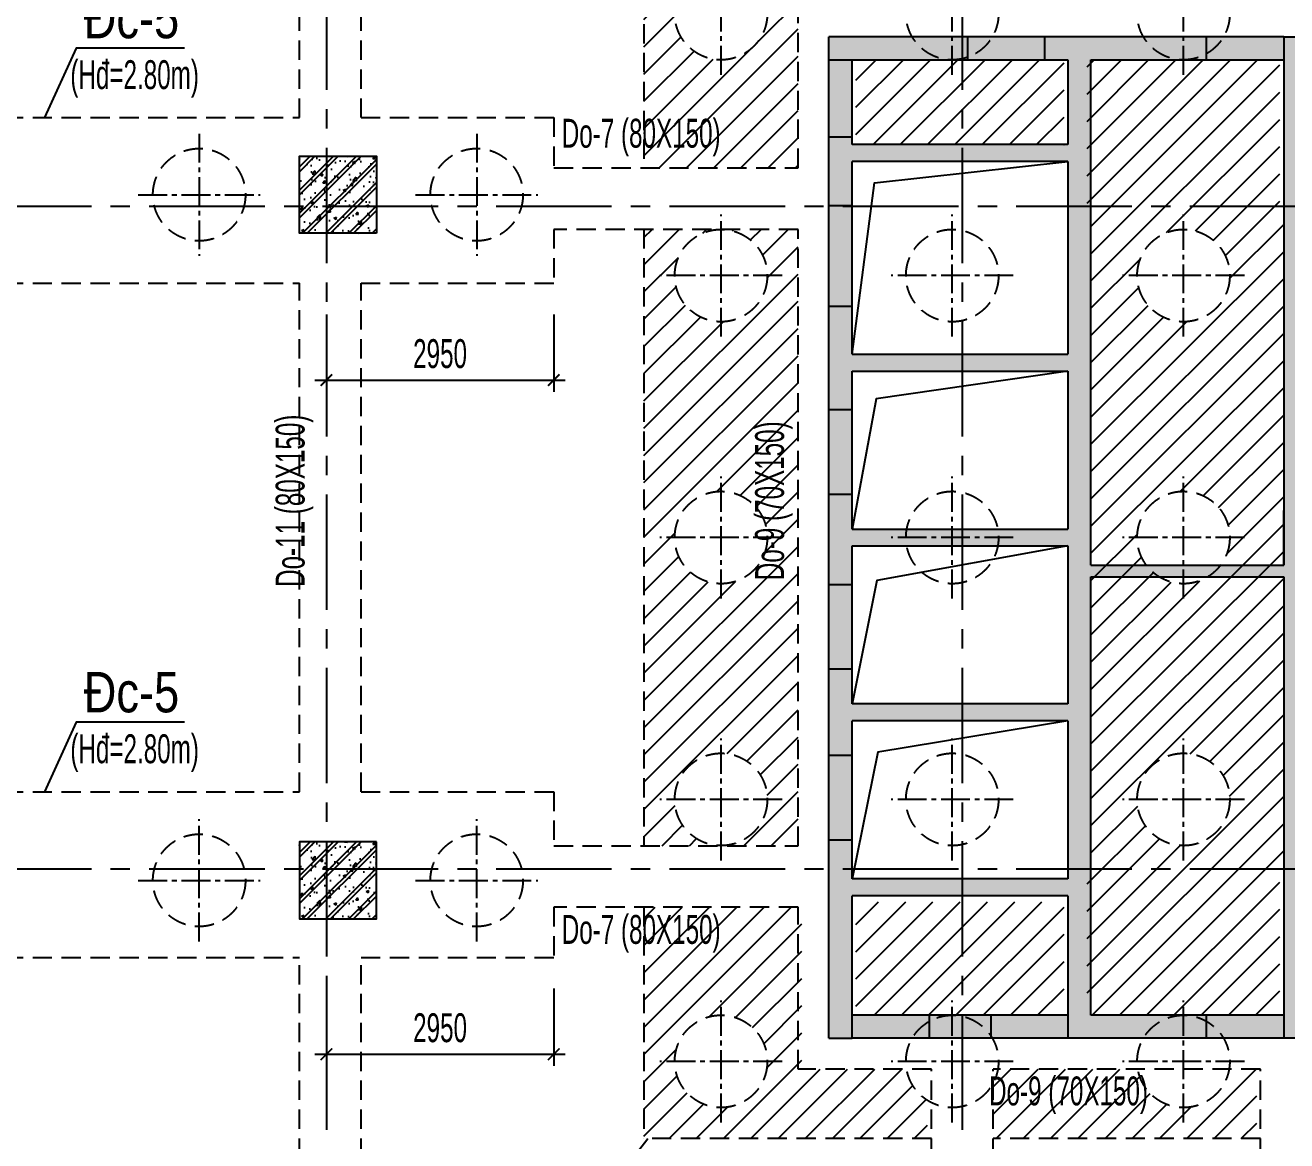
# Model space of a CAD drawing. Extents: x 1719887 to 1865417, y -150890 to 59748.
# Drawn here: x 1745023 to 1761390, y -99578 to -85098 of the extents above; entities that cross this region are included whole.
import ezdxf
from ezdxf.enums import TextEntityAlignment as Align

# ---------------------------------------------------------------- set-up
doc = ezdxf.new("R2010")
doc.units = 0
doc.header["$LTSCALE"] = 1000
doc.header["$MEASUREMENT"] = 0
doc.header["$PDMODE"] = 3
doc.linetypes.add('CENTER2', pattern=[1.125, 0.75, -0.125, 0.125, -0.125])
doc.linetypes.add('HIDDEN', pattern=[0.375, 0.25, -0.125])
doc.layers.get('0').update_dxf_attribs({"linetype": 'CONTINUOUS'})
doc.layers.get('Defpoints').update_dxf_attribs({"linetype": 'CONTINUOUS'})
for name, color, linetype in [('CDC.01.AXIS', 160, 'CENTER2'), ('CDC.02.DIM', 1, 'CONTINUOUS'), ('CDC.04.HIDDEN', 8, 'HIDDEN'), ('CDC.05.STEEL', 4, 'CONTINUOUS'), ('CDC.06.TEXT', 2, 'CONTINUOUS'), ('CDC.10.HATCH', 9, 'CONTINUOUS'), ('CDC.11.NOTE', 8, 'CONTINUOUS')]:
    doc.layers.add(name, color=color, linetype=linetype)
doc.styles.add('ARIAL', font='arial.ttf', dxfattribs={"width": 0.6})
doc.dimstyles.new('D150', dxfattribs={"dimscale": 150, "dimtxt": 2.5, "dimasz": 1, "dimexe": 1, "dimexo": 0, "dimgap": 1, "dimtad": 1, "dimdec": 0, "dimdsep": 46, "dimtxsty": 'ARIAL', "dimblk": 'ARCHTICK', "dimcen": 1, "dimdle": 1, "dimclrd": 1, "dimclre": 1, "dimclrt": 2, "dimadec": 0, "dimazin": 0, "dimtfac": 0.00072, "dimtdec": 0, "dimtix": 1, "dimtmove": 2, "dimatfit": 3, "dimldrblk": 'ARCHTICK', "dimfxl": 1, "dimtolj": 1, "dimlwd": -1, "dimlwe": -1, "dimarcsym": 0})
pattern_1 = [(45, (-50, 0), (-176.7766952966369, 176.7766952966369), [])]

# ---------------------------------------------------------------- blocks, each defined once
blk = doc.blocks.new('MONG')
at = {"layer": 'CDC.10.HATCH'}
h = blk.add_hatch(dxfattribs=at)
h.set_pattern_fill('CHAU-01', color=256, scale=50, style=0, pattern_type=2)
h.set_pattern_definition([(49.99999999999999, (0, 1.455191522836685e-11), (358.6300913003767, -31.37606749129755), [37.5, -412.5]), (355, (0, 1.455191522836685e-11), (-69.3756668065, 376.0960668500059), [30, -330]), (100.4514, (29.88583999988623, -2.614669999980833), (289.2546908570108, 344.7197710304768), [31.87009499999999, -350.5710559999998]), (46.18420000000001, (0, 100.0000000000146), (533.6205243128222, -82.75950716450905), [56.25, -618.75]), (96.6356, (44.46837250003591, 93.10334650000732), (467.3313527743517, 487.0589354502209), [47.805144, -525.8565]), (351.1842, (0, 100.0000000000146), (467.3309725668136, 487.0593004626623), [45, -495]), (21, (50, 75.00000000001455), (298.4535260592309, -201.3094453326694), [37.5, -412.5]), (326.0000000000001, (50, 75.00000000001455), (121.6576659607909, 362.5750225234265), [30, -330]), (71.4514, (74.87111650011502, 58.22419700001774), (420.111314290745, 161.2652483549762), [31.870095, -350.571056]), (37.50000000000001, (0, 1.455191522836685e-11), (6.079927658645334, 166.4469269156558), [0, -326, 0, -335, 0, -331.25]), (7.499999999999999, (0, 1.455191522836685e-11), (131.5347687210743, 197.2058559411801), [0, -191, 0, -318.5, 0, -126.25]), (327.5, (-111.5, 1.455191522836685e-11), (266.9112180862045, -11.2774358671899), [0, -125, 0, -390, 0, -517.5]), (317.5, (-161.5, 1.455191522836685e-11), (291.5930846711931, 50.05249116615882), [0, -162.5, 0, -259, 0, -367.5]), (45, (0, 1.455191522836685e-11), (-150.2601910021413, 150.2601910021414), []), (45, (0, 61.25000000001455), (-150.2601910021413, 150.2601910021414), [])])
h.paths.add_polyline_path([(1757548.74652403, -97947.73147127828), (1756749.830264194, -97947.73147127974), (1756749.830263798, -98247.64623173063), (1757548.746523635, -98247.64623309828)], flags=17)
h.paths.add_polyline_path([(1755749.746524057, -98247.73147127502), (1755749.746524057, -96397.73863945066), (1758549.746524059, -96397.73863945069), (1758549.746524059, -97947.73147121635), (1758549.746523663, -98247.64623481188), (1760347.725606854, -98247.64623788981), (1760347.725606855, -97947.73147127316), (1758849.746525464, -97947.73147127595), (1758849.746524727, -92257.73147127409), (1761349.692512618, -92257.73147127409), (1761349.69251262, -98247.73154340503), (1761649.69210085, -98247.73154325974), (1761649.692082989, -85247.73863952704), (1761349.692512618, -85247.73863993869), (1761349.692512619, -92107.73147127409), (1758849.746524057, -92107.73147127406), (1758849.746524057, -86647.73863945068), (1758849.746523857, -85547.73863872704), (1760349.69251262, -85547.73863993403), (1760349.692512619, -85247.73863994297), (1758249.746524062, -85247.73863942707), (1758249.746524063, -85547.7386379811), (1758549.746524057, -85547.73863798198), (1758549.746524057, -86647.73863945068), (1755749.746524057, -86647.73863945068), (1755749.746524057, -85547.7386379736), (1757249.746524063, -85547.73863797808), (1757249.746524063, -85247.7386391814), (1755449.746524057, -85247.7386387392), (1755449.746524057, -87442.73863945068), (1755749.746524057, -87442.73863945068), (1755749.746524057, -86867.73863945068), (1758549.746524057, -86867.73863944881), (1758549.746524058, -89367.73863945068), (1755749.746524057, -89367.73863945068), (1755749.746524057, -88742.73863945068), (1755449.746524057, -88742.73863945068), (1755449.746524057, -90087.73863945068), (1755749.746524057, -90087.73863945068), (1755749.746524057, -89587.73863945068), (1758549.746524057, -89587.73863945068), (1758549.746524057, -91637.73863945068), (1755749.746524057, -91637.73863945068), (1755749.746524057, -91187.73863945068), (1755449.746524057, -91187.73863945068), (1755449.746524057, -92357.73863945068), (1755749.746524057, -92357.73863945068), (1755749.746524057, -91857.73863945068), (1758549.746524057, -91857.73863945068), (1758549.746524057, -93907.73863945068), (1755749.746524057, -93907.73863945068), (1755749.746524057, -93457.73863945068), (1755449.746524057, -93457.73863945068), (1755449.746524057, -94577.73863945068), (1755749.746524057, -94577.73863945068), (1755749.746524058, -94127.73863945068), (1758549.746524057, -94127.73863945068), (1758549.746524059, -96177.73863945068), (1755749.746524057, -96177.73863945068), (1755749.746524057, -95677.73863945068), (1755449.746524057, -95677.73863945068), (1755449.746524057, -98247.73147127412)])
h = blk.add_hatch(dxfattribs=at)
h.set_pattern_fill('CHAU-01', color=256, scale=50, style=0, pattern_type=2)
h.set_pattern_definition([(49.99999999999999, (0, 0), (358.6300913003767, -31.37606749129755), [37.5, -412.5]), (355, (0, 0), (-69.3756668065, 376.0960668500059), [30, -330]), (100.4514, (29.88584000000003, -2.61467), (289.2546908570108, 344.7197710304768), [31.870095, -350.5710559999999]), (46.18420000000001, (0, 100), (533.6205243128222, -82.75950716450905), [56.25, -618.75]), (96.6356, (44.46837249999999, 93.1033465), (467.3313527743517, 487.0589354502209), [47.805144, -525.8565]), (351.1842, (0, 100), (467.3309725668136, 487.0593004626623), [45, -495]), (21, (50, 75), (298.4535260592309, -201.3094453326694), [37.5, -412.5]), (326.0000000000001, (50, 75), (121.6576659607909, 362.5750225234265), [30, -330]), (71.4514, (74.87111649999997, 58.224197), (420.111314290745, 161.2652483549762), [31.870095, -350.571056]), (37.50000000000001, (0, 0), (6.079927658645334, 166.4469269156558), [0, -326, 0, -335, 0, -331.25]), (7.499999999999999, (0, 0), (131.5347687210743, 197.2058559411801), [0, -191, 0, -318.5, 0, -126.25]), (327.5, (-111.5, 0), (266.9112180862045, -11.2774358671899), [0, -125, 0, -390, 0, -517.5]), (317.5, (-161.5, 0), (291.5930846711931, 50.05249116615882), [0, -162.5, 0, -259, 0, -367.5]), (45, (0, 0), (-150.2601910021413, 150.2601910021414), []), (45, (0, 61.25000000000001), (-150.2601910021413, 150.2601910021414), [])])
h.paths.add_polyline_path([(1758249.746524062, -85247.73863942707), (1757249.746524063, -85247.7386391814), (1757249.746524063, -85547.7386379781), (1758249.746524063, -85547.73863798108)])
h.paths.add_polyline_path([(1761349.692512618, -85247.73864018862), (1760349.692512619, -85247.73863994295), (1760349.692512619, -85547.738639934), (1761349.692512618, -85547.73864073868)])
h.paths.add_polyline_path([(1755749.746524057, -87447.69432055579), (1755449.746524057, -87447.69432006155), (1755449.746524057, -88742.73863945068), (1755749.746524057, -88742.73863945068)])
h.paths.add_polyline_path([(1755749.746524057, -90087.73863945069), (1755449.746524057, -90087.73863945069), (1755449.746524057, -91187.73863945068), (1755749.746524057, -91187.73863945068)])
h.paths.add_polyline_path([(1755749.746524058, -92357.73863945069), (1755449.746524057, -92357.73863945069), (1755449.746524058, -93457.73863945068), (1755749.746524057, -93457.73863945068)])
h.paths.add_polyline_path([(1755749.746524057, -94577.73863945068), (1755449.746524057, -94577.73863945069), (1755449.746524057, -95677.73863945069), (1755749.746524057, -95677.73863945068)])
h.paths.add_polyline_path([(1756749.830264194, -97947.73147127974), (1755749.746524057, -97947.73147128154), (1755749.746524057, -98247.64623001857), (1756749.830263798, -98247.64623173061)])
h.paths.add_polyline_path([(1758549.746524059, -97947.73147127648), (1757548.74652403, -97947.73147127831), (1757548.746523634, -98247.64623309828), (1758549.746523663, -98247.64623481188)])
h.paths.add_polyline_path([(1761349.692512619, -97947.73147127131), (1760347.725606855, -97947.73147127317), (1760347.725606854, -98247.64623788984), (1761349.692512619, -98247.64623960508)])
h = blk.add_hatch(dxfattribs=at)
h.set_pattern_fill('CHAU-01', color=256, scale=50, style=0, pattern_type=2)
h.set_pattern_definition([(49.99999999999999, (0, 0), (358.6300913003767, -31.37606749129755), [37.5, -412.5]), (355, (0, 0), (-69.3756668065, 376.0960668500059), [30, -330]), (100.4514, (29.88583999988623, -2.614669999980833), (289.2546908570108, 344.7197710304768), [31.87009499999999, -350.5710559999998]), (46.18420000000001, (0, 100), (533.6205243128222, -82.75950716450905), [56.25, -618.75]), (96.6356, (44.46837250003591, 93.10334649999277), (467.3313527743517, 487.0589354502209), [47.805144, -525.8565]), (351.1842, (0, 100), (467.3309725668136, 487.0593004626623), [45, -495]), (21, (50, 75), (298.4535260592309, -201.3094453326694), [37.5, -412.5]), (326.0000000000001, (50, 75), (121.6576659607909, 362.5750225234265), [30, -330]), (71.4514, (74.87111650011502, 58.22419700000319), (420.111314290745, 161.2652483549762), [31.870095, -350.571056]), (37.50000000000001, (0, 0), (6.079927658645334, 166.4469269156558), [0, -326, 0, -335, 0, -331.25]), (7.499999999999999, (0, 0), (131.5347687210743, 197.2058559411801), [0, -191, 0, -318.5, 0, -126.25]), (327.5, (-111.5, 0), (266.9112180862045, -11.2774358671899), [0, -125, 0, -390, 0, -517.5]), (317.5, (-161.5, 0), (291.5930846711931, 50.05249116615882), [0, -162.5, 0, -259, 0, -367.5]), (45, (0, 0), (-150.2601910021413, 150.2601910021414), []), (45, (0, 61.25), (-150.2601910021413, 150.2601910021414), [])])
h.paths.add_polyline_path([(1748929.749370319, -86797.69342232749), (1748579.749370319, -86797.69342232749), (1748579.749370319, -87447.69430874378), (1748929.749370319, -87447.69430932039)])
h.paths.add_polyline_path([(1748929.749370319, -87447.69430932036), (1748579.749370319, -87447.69430874375), (1748579.749370319, -87797.69342228418), (1748929.749370319, -87797.69342228418)])
h.paths.add_polyline_path([(1749579.749370319, -87447.6943103912), (1748929.749370319, -87447.69430932042), (1748929.749370319, -87797.69342228418), (1749579.749370319, -87797.69342228418)])
h.paths.add_polyline_path([(1749579.749370319, -86797.69342232749), (1748929.749370319, -86797.69342232752), (1748929.74937032, -87447.69430932039), (1749579.749370319, -87447.6943103912)])
h = blk.add_hatch(dxfattribs=at)
h.set_pattern_fill('CHAU-01', color=256, scale=50, style=0, pattern_type=2)
h.set_pattern_definition([(49.99999999999999, (0, -8900.000250589801), (358.6300913003767, -31.37606749129755), [37.5, -412.5]), (355, (0, -8900.000250589801), (-69.3756668065, 376.0960668500059), [30, -330]), (100.4514, (29.88583999988623, -8902.614920589782), (289.2546908570108, 344.7197710304768), [31.87009499999999, -350.5710559999998]), (46.18420000000001, (0, -8800.000250589801), (533.6205243128222, -82.75950716450905), [56.25, -618.75]), (96.6356, (44.46837250003591, -8806.896904089808), (467.3313527743517, 487.0589354502209), [47.805144, -525.8565]), (351.1842, (0, -8800.000250589801), (467.3309725668136, 487.0593004626623), [45, -495]), (21, (50, -8825.000250589801), (298.4535260592309, -201.3094453326694), [37.5, -412.5]), (326.0000000000001, (50, -8825.000250589801), (121.6576659607909, 362.5750225234265), [30, -330]), (71.4514, (74.87111650011502, -8841.776053589798), (420.111314290745, 161.2652483549762), [31.870095, -350.571056]), (37.50000000000001, (0, -8900.000250589801), (6.079927658645334, 166.4469269156558), [0, -326, 0, -335, 0, -331.25]), (7.499999999999999, (0, -8900.000250589801), (131.5347687210743, 197.2058559411801), [0, -191, 0, -318.5, 0, -126.25]), (327.5, (-111.5, -8900.000250589801), (266.9112180862045, -11.2774358671899), [0, -125, 0, -390, 0, -517.5]), (317.5, (-161.5, -8900.000250589801), (291.5930846711931, 50.05249116615882), [0, -162.5, 0, -259, 0, -367.5]), (45, (0, -8900.000250589801), (-150.2601910021413, 150.2601910021414), []), (45, (0, -8838.750250589801), (-150.2601910021413, 150.2601910021414), [])])
h.paths.add_polyline_path([(1748929.749370319, -95697.69367291729), (1748579.749370319, -95697.69367291729), (1748579.749370319, -96347.69455933358), (1748929.749370319, -96347.69455991019)])
h.paths.add_polyline_path([(1748929.749370319, -96347.69455991016), (1748579.749370319, -96347.69455933355), (1748579.749370319, -96697.69367287398), (1748929.749370319, -96697.69367287398)])
h.paths.add_polyline_path([(1749579.749370319, -96347.694560981), (1748929.749370319, -96347.69455991022), (1748929.749370319, -96697.69367287398), (1749579.749370319, -96697.69367287398)])
h.paths.add_polyline_path([(1749579.749370319, -95697.69367291729), (1748929.749370319, -95697.69367291732), (1748929.74937032, -96347.69455991019), (1749579.749370319, -96347.694560981)])
at = {"layer": 'CDC.01.AXIS', "ltscale": 2}
for p, q in [((1748929.749370319, -61937.74986704325), (1748929.749370319, -120474.4901038599)), ((1757179.749370319, -61937.74986704325), (1757179.749370319, -120474.4901038599)), ((1733130.937503892, -87447.69428329304), (1840144.541715998, -87447.69445958984)), ((1733130.937503892, -96047.69277245211), (1840144.541715998, -96047.69294874849))]:
    blk.add_line(p, q, dxfattribs=at)
at = {"layer": 'CDC.05.STEEL', "ltscale": 2000}
for p, q in [((1755449.746524057, -98247.73147127409), (1755449.746524057, -85247.7386387392)), ((1761349.692512618, -85247.73864018863), (1755449.746524057, -85247.7386387392)), ((1757249.746524063, -85547.73863797808), (1757249.746524063, -85247.7386391814)), ((1758249.746524063, -85547.73863992454), (1758249.746524063, -85247.73863942704)), ((1760349.692512619, -85547.73863993403), (1760349.692512619, -85247.73863993869)), ((1760349.692512619, -85247.73863993869), (1760349.692512619, -85247.73863993869)), ((1761349.692512618, -85247.73863993869), (1761349.692512619, -92107.73147127409)), ((1761349.692512618, -85247.73863993869), (1761649.692082989, -85247.73863952704)), ((1755449.746524057, -85547.73863797271), (1758549.746524057, -85547.73863798198)), ((1755749.746524057, -86647.73863945068), (1755749.746524057, -85547.7386379736)), ((1758549.746524057, -85547.73863798198), (1758549.746524057, -86647.7386394516)), ((1758849.746523857, -85547.73863872704), (1761349.692512618, -85547.7386407387)), ((1758849.746524707, -92107.73147127406), (1758849.746523857, -85547.73863872704)), ((1755449.746524057, -86547.73863797271), (1755749.746524057, -86547.7386379736)), ((1758549.746524057, -86647.73863945068), (1755749.746524057, -86647.73863945068)), ((1758849.746524057, -92107.73147127406), (1758849.746524057, -86647.73863945068)), ((1755749.746524057, -89367.73863945068), (1755749.746524057, -86867.73863945062)), ((1758549.746524057, -86867.73863944881), (1755749.746524057, -86867.73863945068)), ((1758549.746524057, -86867.73863944974), (1758549.746524057, -89367.73863945068)), ((1755749.746524058, -87442.73863945068), (1755449.746524057, -87442.73863945068)), ((1755449.746524057, -88742.73863945068), (1755749.746524058, -88742.73863945068)), ((1755749.746524057, -89367.73863945068), (1758549.746524057, -89367.73863945068)), ((1755749.746524057, -89587.73863945068), (1758549.746524057, -89587.73863945068)), ((1755749.746524057, -91637.73863945068), (1755749.746524057, -89587.73863945068)), ((1758549.746524057, -89587.73863945068), (1758549.746524057, -91637.73863945068)), ((1755449.746524057, -90087.73863945068), (1755749.746524057, -90087.73863945068)), ((1755749.746524057, -91187.73863945068), (1755449.746524057, -91187.73863945068)), ((1761349.69251262, -92097.92871407238), (1761349.692512619, -91397.5404531444)), ((1755749.746524057, -91637.73863945068), (1758549.746524057, -91637.73863945068)), ((1755749.746524057, -91857.73863945068), (1758549.746524057, -91857.73863945068)), ((1755749.746524057, -93907.73863945068), (1755749.746524057, -91857.73863945068)), ((1758549.746524057, -91857.73863945068), (1758549.746524057, -93907.73863945068)), ((1758849.746524057, -92107.73147127406), (1761349.692512619, -92107.73147127409)), ((1758849.746524057, -96627.73863945068), (1758849.746524057, -92257.73147127409)), ((1758849.746525464, -97947.73147127595), (1758849.746524727, -92257.73147127409)), ((1758849.746524057, -92257.73147127409), (1761349.692512619, -92257.73147127409)), ((1761349.692512619, -92257.73147127409), (1761349.692512619, -98247.73154340503)), ((1755449.746524057, -92357.73863945068), (1755749.746524057, -92357.73863945068)), ((1755749.746524058, -93457.73863945068), (1755449.746524058, -93457.73863945068)), ((1758549.746524057, -93907.73863945068), (1755749.746524057, -93907.73863945068)), ((1755749.746524057, -96177.73863945068), (1755749.746524057, -94127.73863945068)), ((1758549.746524057, -94127.73863945068), (1755749.746524057, -94127.73863945068)), ((1758549.746524057, -94127.73863945068), (1758549.746524059, -96177.73863945068)), ((1755749.746524057, -94577.73863945068), (1755449.746524057, -94577.73863945068)), ((1755749.746524057, -95677.73863945068), (1755449.746524057, -95677.73863945068)), ((1758549.746524059, -96177.73863945068), (1755749.746524057, -96177.73863945068)), ((1755749.746524057, -98247.73147127409), (1755749.746524057, -96397.73863944974)), ((1758549.746524059, -96397.73863945068), (1755749.746524057, -96397.73863945068)), ((1758549.746524059, -96397.73863945068), (1758549.746524059, -97947.73147121635)), ((1758549.746524059, -97947.73147127648), (1755749.746524057, -97947.73147128154)), ((1756749.830264194, -97947.73147114863), (1756749.830263798, -98247.64623160039)), ((1757548.74652403, -97947.7314710366), (1756849.830264194, -97947.73147068363)), ((1756950.207387059, -97947.64623341062), (1757059.20738706, -97947.64623357546)), ((1757548.74652403, -97947.7314710366), (1757548.746523635, -98247.64623148837)), ((1758549.746524059, -97947.7314710366), (1758549.746523663, -98247.64623148837)), ((1758549.746524059, -97947.7314710366), (1758549.746524059, -97947.73147121635)), ((1761349.692512618, -97947.7314712713), (1758849.746525465, -97947.73147127595)), ((1760347.725606854, -98247.64623785861), (1760347.725606855, -97947.73147127316)), ((1755449.746524057, -98247.73147127409), (1755749.746524058, -98247.73147127502)), ((1761349.69251262, -98247.64623960508), (1755749.746524056, -98247.64623001857)), ((1757548.746523635, -98247.64623340503), (1756849.8302638, -98247.64623305206)), ((1761649.692101468, -98247.73154325974), (1761349.692512619, -98247.73154340503))]:
    blk.add_line(p, q, dxfattribs=at)
for points in [[(1749579.749370319, -87797.69342228418), (1748579.749370319, -87797.69342228418), (1748579.749370319, -86797.69342232749), (1749579.749370319, -86797.69342232749)], [(1749579.749370319, -95697.69367291729), (1748579.749370319, -95697.69367291729), (1748579.749370319, -96697.69367287398), (1749579.749370319, -96697.69367287398)]]:
    blk.add_lwpolyline(points, close=True, dxfattribs=at)
blk = doc.blocks.new('_ARCHTICK')
at = {"color": 0, "linetype": 'ByBlock', "const_width": 0.15}
blk.add_lwpolyline([(-0.5, -0.5), (0.5, 0.5)], dxfattribs=at)
blk = doc.blocks.new('*D390')
at = {"layer": 'CDC.02.DIM', "color": 1, "transparency": 16777216}
for p, q in [((1748929.749370319, -88852.959537599), (1748929.749370319, -89854.56211592387)), ((1751879.749370297, -88852.959537599), (1751879.749370297, -89854.56211592387)), ((1748779.749370319, -89704.56211592387), (1752029.749370297, -89704.56211592387))]:
    blk.add_line(p, q, dxfattribs=at)
at = {"layer": 'Defpoints', "color": 0, "transparency": 16777216}
for p in [(1748929.749370319, -88852.959537599), (1751879.749370297, -88852.959537599), (1751879.749370297, -89704.56211592387)]:
    blk.add_point(p, dxfattribs=at)
at = {"layer": 'CDC.02.DIM', "color": 1, "transparency": 16777216, "xscale": 150, "yscale": 150, "zscale": 150, "rotation": 180}
blk.add_blockref('_ARCHTICK', (1748929.749370319, -89704.56211592387), dxfattribs=at)
at = {"layer": 'CDC.02.DIM', "color": 1, "transparency": 16777216, "xscale": 150, "yscale": 150, "zscale": 150}
blk.add_blockref('_ARCHTICK', (1751879.749370297, -89704.56211592387), dxfattribs=at)
at = {"layer": 'CDC.02.DIM', "color": 2, "transparency": 16777216, "insert": (1750404.749370308, -89363.09724552823), "char_height": 375, "attachment_point": 5, "style": 'ARIAL'}
blk.add_mtext('\\A1;2950', dxfattribs=at)
blk = doc.blocks.new('*D392')
at = {"layer": 'CDC.02.DIM', "color": 1, "transparency": 16777216}
for p, q in [((1748929.749370317, -97602.9597077797), (1748929.749370317, -98604.56228610456)), ((1751879.749370295, -97602.9597077797), (1751879.749370295, -98604.56228610456)), ((1748779.749370317, -98454.56228610456), (1752029.749370295, -98454.56228610456))]:
    blk.add_line(p, q, dxfattribs=at)
at = {"layer": 'Defpoints', "color": 0, "transparency": 16777216}
for p in [(1748929.749370317, -97602.9597077797), (1751879.749370295, -97602.9597077797), (1751879.749370295, -98454.56228610456)]:
    blk.add_point(p, dxfattribs=at)
at = {"layer": 'CDC.02.DIM', "color": 1, "transparency": 16777216, "xscale": 150, "yscale": 150, "zscale": 150, "rotation": 180}
blk.add_blockref('_ARCHTICK', (1748929.749370317, -98454.56228610456), dxfattribs=at)
at = {"layer": 'CDC.02.DIM', "color": 1, "transparency": 16777216, "xscale": 150, "yscale": 150, "zscale": 150}
blk.add_blockref('_ARCHTICK', (1751879.749370295, -98454.56228610456), dxfattribs=at)
at = {"layer": 'CDC.02.DIM', "color": 2, "transparency": 16777216, "insert": (1750404.749370306, -98113.09741570892), "char_height": 375, "attachment_point": 5, "style": 'ARIAL'}
blk.add_mtext('\\A1;2950', dxfattribs=at)

msp = doc.modelspace()

# ---------------------------------------------------------------- hatches: boundary and pattern name
at = {"layer": 'CDC.10.HATCH'}
h = msp.add_hatch(dxfattribs=at)
h.set_pattern_fill('ANSI31', color=256, scale=2000, style=0)
h.set_pattern_definition(pattern_1)
edge = h.paths.add_edge_path()
edge.add_line((1756729.74937034, -83958.05345176542), (1753049.719311634, -83958.05345176543))
edge.add_line((1753049.719311634, -83958.05345176543), (1753049.719311633, -86947.69342398342))
edge.add_line((1753049.719311633, -86947.69342398342), (1755049.746524057, -86947.69342398344))
edge.add_line((1755049.746524057, -86947.69342398344), (1755049.746524057, -84847.73863873923))
edge.add_line((1755049.746524057, -84847.73863873923), (1756458.110121846, -84847.73863873922))
edge.add_arc((1757049.719311634, -84947.73147127405), 600.0000000000712, 122.22755941658929, 170.406625923826, ccw=False)
edge.add_line((1756729.74937034, -84440.16941923657), (1756729.74937034, -83958.05345176542))
edge = h.paths.add_edge_path(flags=16)
edge.add_arc((1754049.719311634, -84947.73147127405), 600, 0, 360)
edge = h.paths.add_edge_path()
edge.add_arc((1754049.719311633, -95147.73147127405), 600, 0, 180, ccw=False)
edge.add_arc((1754049.719311633, -95147.73147127405), 600, -89.35674518381308, 0, ccw=False)
edge.add_line((1754056.455318809, -95747.69365858866), (1755049.746524057, -95747.69365858866))
edge.add_line((1755049.746524057, -95747.69365858866), (1755049.746524057, -87747.69342398345))
edge.add_line((1755049.746524057, -87747.69342398345), (1754049.719311634, -87747.69342398345))
edge.add_line((1754049.719311634, -87747.69342398345), (1754049.719311634, -87747.73147127405))
edge.add_arc((1754049.719311634, -88347.73147127405), 600, 0, 90, ccw=False)
edge.add_arc((1754049.719311634, -88347.73147127405), 600, -180, 0, ccw=False)
edge.add_arc((1754049.719311634, -88347.73147127405), 600, 90, 180, ccw=False)
edge.add_line((1754049.719311634, -87747.73147127405), (1754049.719311634, -87747.69342398345))
edge.add_line((1754049.719311634, -87747.69342398345), (1753049.719311634, -87747.69342398345))
edge.add_line((1753049.719311634, -87747.69342398345), (1753049.719311634, -95747.69365858864))
edge.add_line((1753049.719311634, -95747.69365858864), (1754042.983304457, -95747.69365858864))
edge.add_arc((1754049.719311634, -95147.73147127403), 600.0000000000089, 180.0000000000014, 269.3567451837687, ccw=False)
edge = h.paths.add_edge_path(flags=16)
edge.add_arc((1754049.719311634, -91747.73147127405), 600, 0, 360)
edge = h.paths.add_edge_path()
edge.add_line((1755099.746524057, -96547.69365858866), (1753049.719311634, -96547.69365858866))
edge.add_line((1753049.719311634, -96547.69365858866), (1753049.719311634, -99547.73147127405))
edge.add_line((1753049.719311634, -99547.73147127405), (1756729.74937034, -99547.73147127405))
edge.add_line((1756729.74937034, -99547.73147127405), (1756729.74937034, -99055.29352331198))
edge.add_arc((1757049.719311633, -98547.73147127382), 600.0000000001388, 189.5940752981863, 237.7724405835207, ccw=False)
edge.add_line((1756458.111345665, -98647.73154428886), (1755099.746524057, -98647.73154428888))
edge.add_line((1755099.746524057, -98647.73154428888), (1755099.746524057, -96547.69365858866))
edge = h.paths.add_edge_path(flags=16)
edge.add_arc((1754049.719311633, -98547.73147127405), 600, 0, 360)
edge = h.paths.add_edge_path()
edge.add_line((1757641.328501422, -84847.73863873922), (1759458.110121846, -84847.73863873922))
edge.add_arc((1760049.719311634, -84947.73147127363), 600.0000000000008, 9.593374076134296, 170.4066259238657, ccw=False)
edge.add_line((1760641.328501422, -84847.73863873922), (1760999.692082989, -84847.73863873922))
edge.add_line((1760999.692082989, -84847.73863873922), (1760999.692082989, -83958.0534517654))
edge.add_line((1760999.692082989, -83958.0534517654), (1757579.749370297, -83958.05345176543))
edge.add_line((1757579.749370297, -83958.05345176543), (1757579.749370297, -84666.5409008171))
edge.add_arc((1757049.719311634, -84947.73147127476), 600.00000000019, 9.593374076242583, 27.946762411427812, ccw=False)
edge = h.paths.add_edge_path()
edge.add_line((1757579.749370297, -98828.92204172931), (1757579.749370297, -99547.73147127408))
edge.add_line((1757579.749370297, -99547.73147127408), (1760999.69210085, -99547.73147127408))
edge.add_line((1760999.69210085, -99547.73147127408), (1760999.69210085, -98647.73154428886))
edge.add_line((1760999.69210085, -98647.73154428886), (1760641.327277602, -98647.73154428886))
edge.add_arc((1760049.719311633, -98547.73147127473), 600.0000000000005, 189.5940752980999, 350.40592470190006, ccw=False)
edge.add_line((1759458.111345665, -98647.73154428886), (1757641.327277602, -98647.73154428888))
edge.add_arc((1757049.719311634, -98547.73147127405), 599.9999999998873, 332.0532375888165, 350.40592470183054, ccw=False)
h = msp.add_hatch(dxfattribs=at)
h.set_pattern_fill('ANSI31', color=256, scale=2000, style=0)
h.set_pattern_definition(pattern_1)
h.paths.add_polyline_path([(1757129.749370319, -96477.73863945069), (1755799.746524057, -96477.73863945069), (1755799.746524057, -97947.73147128156), (1756900.207387059, -97947.7314712795), (1756900.207387059, -97947.64623341063), (1757009.20738706, -97947.64623357548), (1757009.20738706, -97947.7314707894), (1757129.749370319, -97947.7314708503)])
h.paths.add_polyline_path([(1758499.746524059, -96477.73863945069), (1757129.749370319, -96477.73863945069), (1757129.749370319, -97947.73147085027), (1757498.74652403, -97947.73147103662), (1758499.746524059, -97947.73147127648)])
h.paths.add_polyline_path([(1757129.749370319, -85547.73863797773), (1755799.746524057, -85547.7386379736), (1755799.746524057, -86647.73863945068), (1757129.749370319, -86647.73863945069)])
h.paths.add_polyline_path([(1758499.746524057, -85547.73863798198), (1757129.749370319, -85547.73863797773), (1757129.749370319, -86647.7386394507), (1758499.746524057, -86647.73863945069)])
h.paths.add_polyline_path([(1761349.692512619, -87447.69432978128), (1758849.7465235, -87447.6943256628), (1758849.746524615, -96047.69281482181), (1761349.692512619, -96047.69281894027)])
edge = h.paths.add_edge_path(flags=16)
edge.add_arc((1760049.719311634, -91747.73147127405), 600, 0, 360)
edge = h.paths.add_edge_path(flags=16)
edge.add_arc((1760049.719311633, -95147.73147127405), 600, 0, 360)
h.paths.add_polyline_path([(1761299.692512619, -96047.69281894027), (1758799.746525217, -96047.69281482181), (1758799.746525464, -97947.73147127598), (1761299.692512619, -97947.73147127133)])
edge = h.paths.add_edge_path(flags=16)
edge.add_arc((1760049.719311634, -88347.73147127405), 600, 0, 360)
h.paths.add_polyline_path([(1761299.692512618, -85547.7386407387), (1758799.746523857, -85547.73863872705), (1758799.746524103, -87447.69432566281), (1761299.692512618, -87447.69432978128)])

# ---------------------------------------------------------------- linework, layer by layer
at = {"layer": 'CDC.01.AXIS', "ltscale": 0.5}
for p, q in [((1754049.719311634, -85739.73147127405), (1754049.719311634, -84155.73147127405)), ((1757049.719311634, -85739.73147127405), (1757049.719311634, -84155.73147127405)), ((1760049.719311634, -85739.73147127405), (1760049.719311634, -84155.73147127405)), ((1747279.749370297, -86505.69342230586), (1747279.749370297, -88089.69342230586)), ((1750879.749370297, -86505.69342230586), (1750879.749370297, -88089.69342230586)), ((1746487.749370297, -87297.69342230586), (1748071.749370297, -87297.69342230586)), ((1750087.749370297, -87297.69342230586), (1751671.749370297, -87297.69342230586)), ((1754049.719311634, -89139.73147127405), (1754049.719311634, -87555.73147127405)), ((1757049.719311634, -89139.73147127405), (1757049.719311634, -87555.73147127405)), ((1760049.719311634, -89139.73147127405), (1760049.719311634, -87555.73147127405)), ((1754841.719311634, -88347.73147127405), (1753257.719311634, -88347.73147127405)), ((1757841.719311634, -88347.73147127405), (1756257.719311634, -88347.73147127405)), ((1760841.719311634, -88347.73147127405), (1759257.719311634, -88347.73147127405)), ((1754049.719311634, -92539.73147127405), (1754049.719311634, -90955.73147127405)), ((1757049.719311634, -92539.73147127405), (1757049.719311634, -90955.73147127405)), ((1760049.719311634, -92539.73147127405), (1760049.719311634, -90955.73147127405)), ((1754841.719311634, -91747.73147127405), (1753257.719311634, -91747.73147127405)), ((1757841.719311634, -91747.73147127405), (1756257.719311634, -91747.73147127405)), ((1760841.719311634, -91747.73147127405), (1759257.719311634, -91747.73147127405)), ((1754049.719311633, -95939.73147127405), (1754049.719311633, -94355.73147127405)), ((1757049.719311633, -95939.73147127405), (1757049.719311633, -94355.73147127405)), ((1760049.719311633, -95939.73147127405), (1760049.719311633, -94355.73147127405)), ((1754841.719311633, -95147.73147127405), (1753257.719311633, -95147.73147127405)), ((1757841.719311633, -95147.73147127405), (1756257.719311633, -95147.73147127405)), ((1760841.719311633, -95147.73147127405), (1759257.719311633, -95147.73147127405)), ((1747279.749370297, -96989.693660266), (1747279.749370297, -95405.693660266)), ((1750879.749370297, -96989.693660266), (1750879.749370297, -95405.693660266)), ((1746487.749370297, -96197.693660266), (1748071.749370297, -96197.693660266)), ((1750087.749370297, -96197.693660266), (1751671.749370297, -96197.693660266)), ((1754049.719311633, -99339.73147127405), (1754049.719311633, -97755.73147127405)), ((1757049.719311633, -99339.73147127405), (1757049.719311633, -97755.73147127405)), ((1760049.719311633, -99339.73147127405), (1760049.719311633, -97755.73147127405)), ((1754841.719311633, -98547.73147127405), (1753257.719311633, -98547.73147127405)), ((1757841.719311633, -98547.73147127405), (1756257.719311633, -98547.73147127405)), ((1760841.719311633, -98547.73147127405), (1759257.719311633, -98547.73147127405))]:
    msp.add_line(p, q, dxfattribs=at)
at = {"layer": 'CDC.04.HIDDEN'}
for p, q in [((1748579.749370319, -86297.69342230583), (1748579.749370319, -81447.65250806542)), ((1749379.749370319, -86297.69342230582), (1749379.74937032, -81447.65250806541)), ((1753049.719311634, -83958.05345176542), (1753049.719311634, -86947.69342398342)), ((1755049.746524057, -86947.69342398344), (1755049.746524057, -84847.73863873922)), ((1741369.770479124, -86297.69342230583), (1748579.749370319, -86297.69342230583)), ((1749379.749370319, -86297.69342230582), (1751879.749370297, -86297.69342230583)), ((1751879.749370297, -86297.69342230583), (1751879.749370297, -86947.69342398342)), ((1751879.749370297, -86947.69342398342), (1755049.746524057, -86947.69342398344)), ((1755049.746524057, -87747.69342398345), (1751879.749370297, -87747.69342398347)), ((1751879.749370297, -87747.69342398347), (1751879.749370297, -88447.69349008557)), ((1753049.719311634, -87747.69342398345), (1753049.719311634, -95747.69365858866)), ((1755049.746524057, -95747.69365858866), (1755049.746524057, -87747.69342398345)), ((1741369.770479124, -88447.69349008557), (1748579.749370319, -88447.69349008558)), ((1748579.749370319, -95047.69359248652), (1748579.749370319, -88447.69349008557)), ((1749379.74937032, -95047.69359248652), (1749379.749370319, -88447.69349008557)), ((1749379.749370319, -88447.69349008557), (1751879.749370297, -88447.69349008557)), ((1741369.770479124, -95047.69359248651), (1748579.749370319, -95047.69359248652)), ((1749379.74937032, -95047.69359248652), (1751879.749370297, -95047.69359248652)), ((1751879.749370297, -95047.69359248652), (1751879.749370296, -95747.69365858866)), ((1751879.749370296, -95747.69365858866), (1755049.746524057, -95747.69365858866)), ((1753049.719311634, -96547.69365858866), (1753049.719311634, -99547.73147127405)), ((1741369.770479124, -97197.69366026625), (1748579.749370319, -97197.69366026625)), ((1748579.749370319, -102047.7345745067), (1748579.749370319, -97197.69366026626)), ((1749379.749370318, -102047.7345745067), (1749379.749370321, -97197.69366026626)), ((1749379.749370321, -97197.69366026626), (1751879.749370297, -97197.69366026626)), ((1756779.74937034, -100547.7345892182), (1756779.74937034, -98647.73154428886)), ((1757579.749370297, -100547.7345892182), (1757579.749370297, -98647.73154428886)), ((1756779.74937034, -99547.73147127405), (1753049.719311634, -99547.73147127405)), ((1761049.692100849, -99547.73147127408), (1757579.749370297, -99547.73147127406))]:
    msp.add_line(p, q, dxfattribs=at)
for points in [[(1756779.74937034, -98647.73154428886), (1755049.746524057, -98647.73154428886), (1755049.746524057, -96547.69365858866), (1751879.749370296, -96547.69365858866), (1751879.749370297, -97197.69366026626)], [(1758179.749370319, -102797.7345745066), (1761049.692100849, -102797.7345745066), (1761049.692100849, -98647.73154428886), (1757579.749370297, -98647.73154428886)]]:
    msp.add_lwpolyline(points, dxfattribs=at)
for centre in [(1754049.719311634, -84947.73147127405), (1757049.719311634, -84947.73147127405), (1760049.719311634, -84947.73147127405), (1747279.749370297, -87297.69342230583), (1750879.749370297, -87297.69342230583), (1754049.719311634, -88347.73147127405), (1757049.719311634, -88347.73147127405), (1760049.719311634, -88347.73147127405), (1754049.719311634, -91747.73147127405), (1757049.719311634, -91747.73147127405), (1760049.719311634, -91747.73147127405), (1754049.719311633, -95147.73147127405), (1757049.719311633, -95147.73147127405), (1760049.719311633, -95147.73147127405), (1747279.749370297, -96197.69366026603), (1750879.749370297, -96197.69366026603), (1754049.719311633, -98547.73147127405), (1757049.719311633, -98547.73147127405), (1760049.719311633, -98547.73147127405)]:
    msp.add_circle(centre, 600, dxfattribs=at)
at = {"layer": 'CDC.11.NOTE'}
for points in [[(1747089.779529603, -85394.8903801992), (1745685.028591524, -85394.89038019955), (1745274.759924722, -86297.69342230582)], [(1755749.746524057, -89367.73863945068), (1756042.809414749, -87143.70054774964), (1758549.746524057, -86867.73863944974)], [(1758549.746524057, -89587.73863945068), (1756063.298027996, -89946.4561823029), (1755749.746524057, -91637.73863945068)], [(1758549.746524057, -91857.73863945068), (1756072.649168711, -92305.07635826105), (1755749.746524057, -93907.73863945068)], [(1747089.779529604, -94144.8905503799), (1745685.028591524, -94144.89055038025), (1745274.759924722, -95047.69359248652)], [(1758549.746524057, -94127.73863945068), (1756082.155847552, -94533.34683745587), (1755749.746524057, -96177.73863945068)], [(1750806.098030751, -100804.6000971121), (1752132.429953454, -100804.6000971125), (1753099.719311634, -99547.73147127405)]]:
    msp.add_lwpolyline(points, dxfattribs=at)

# ---------------------------------------------------------------- block references
at = {"layer": 'CDC.10.HATCH'}
msp.add_blockref('MONG', (0, 0), dxfattribs=at)

# ---------------------------------------------------------------- texts
at = {"layer": 'CDC.06.TEXT', "style": 'ARIAL'}
for s, height, width, p in [('Đc-5', 524.999999999475, 0.8, (1746400.80296363, -85004.76227683703)), ('(Hđ=2.80m)', 375, 0.6, (1746442.212343114, -85739.61935653)), ('Do-7 (80X150)', 375, 0.6, (1753014.240930433, -86499.72481315375)), ('Đc-5', 524.999999999475, 0.8, (1746400.80296363, -93754.76244701774)), ('(Hđ=2.80m)', 375, 0.6, (1746442.212343116, -94489.61952671071)), ('Do-7 (80X150)', 375, 0.6, (1753014.240930433, -96834.65829383649)), ('Do-9 (70X150)', 375, 0.6, (1758558.059539885, -98931.25198320452))]:
    msp.add_text(s, height=height, dxfattribs=dict(at, width=width)).set_placement(p, align=Align.MIDDLE_CENTER)
at = {"layer": 'CDC.06.TEXT', "style": 'ARIAL', "width": 0.6}
for s, p in [('Do-11 (80X150)', (1748459.273192703, -91270.3911499863)), ('Do-9 (70X150)', (1754679.270346441, -91270.3911499863))]:
    msp.add_text(s, height=375, rotation=90, dxfattribs=at).set_placement(p, align=Align.MIDDLE_CENTER)

# ---------------------------------------------------------------- dimensions: what is measured, and where the dimension line sits
at = {"layer": 'CDC.02.DIM'}
for base, p1, p2, picture, middle in [((1751879.749370297, -89704.56211592387), (1748929.749370319, -88852.959537599), (1751879.749370297, -88852.959537599), '*D390', (1750404.749370308, -89363.09724552823)), ((1751879.749370295, -98454.56228610456), (1748929.749370317, -97602.9597077797), (1751879.749370295, -97602.9597077797), '*D392', (1750404.749370306, -98113.09741570892))]:
    dim = msp.add_linear_dim(base=base, p1=p1, p2=p2, dimstyle='D150', dxfattribs=at)
    dim.commit()
    dim.dimension.update_dxf_attribs({"geometry": picture, "text_midpoint": middle})

doc.saveas('drawing.dxf')
